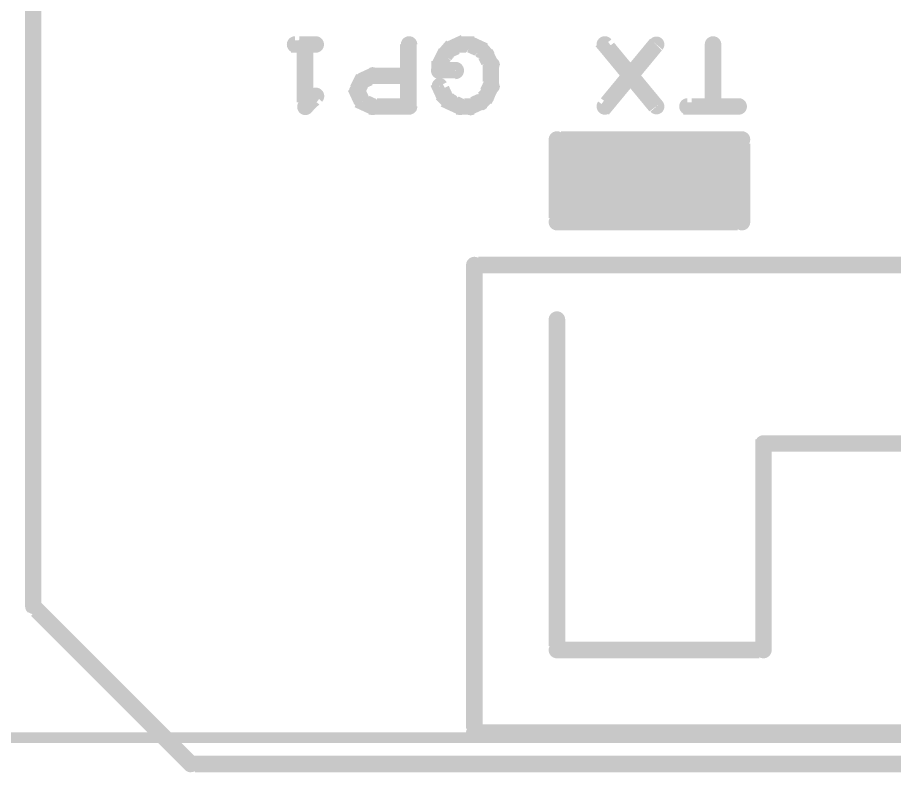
# Model space of a CAD drawing. Extents: x -1.7 to 62.6, y -2.2 to 33.2.
# Drawn here: x 29.65 to 40.27, y -2.06 to 7.13 of the extents above; entities that cross this region are included whole.
import ezdxf

# ---------------------------------------------------------------- set-up
doc = ezdxf.new("R2010")
doc.units = 0
doc.layers.add('_BOARD', color=254, linetype='CONTINUOUS')
doc.layers.add('TOP_SILK', color=1, linetype='CONTINUOUS')

msp = doc.modelspace()

# ---------------------------------------------------------------- linework, layer by layer
at = {"layer": '_BOARD', "color": 3}
msp.add_lwpolyline([(-1.59, -1.59, 0.13, 0.13, 0), (62.55, -1.59, 0, 0, 0), (62.55, -1.59, 0.06, 0.06, 0), (62.55, -1.62, 0.06, 0.06, 1), (62.55, -1.56, 0, 0, 0), (62.52, -1.59, 0.06, 0.06, 1), (62.58, -1.59, 0, 0, 0), (62.55, -1.59, 0, 0, 0), (62.55, -1.59, 0.13, 0.13, 0), (62.55, 32.07, 0, 0, 0), (62.55, 32.07, 0.06, 0.06, 0), (62.58, 32.07, 0.06, 0.06, 1), (62.52, 32.07, 0, 0, 0), (62.55, 32.04, 0.06, 0.06, 1), (62.55, 32.1, 0, 0, 0), (62.55, 32.07, 0, 0, 0), (62.55, 32.07, 0.13, 0.13, 0), (-1.59, 32.07, 0.13, 0.13, 0)], format="xyseb", dxfattribs=at)
at = {"layer": 'TOP_SILK', "color": 2}
for points in [[(54.61, -1.91, 0.2, 0.2, 0), (31.75, -1.91, 0, 0, 0), (31.75, -1.91, 0.1, 0.1, 0), (31.75, -1.96, 0.1, 0.1, -1), (31.75, -1.85, 0, 0, 0), (31.79, -1.87, 0.1, 0.1, -1), (31.71, -1.94, 0, 0, 0), (31.75, -1.91, 0, 0, 0), (31.75, -1.91, 0.2, 0.2, 0), (29.84, 0, 0, 0, 0), (29.84, 0, 0.1, 0.1, 0), (29.81, -0.04, 0.1, 0.1, -1), (29.88, 0.04, 0, 0, 0), (29.89, 0, 0.1, 0.1, -1), (29.8, 0, 0, 0, 0), (29.84, 0, 0, 0, 0), (29.84, 0, 0.2, 0.2, 0), (29.84, 33.02, 0, 0, 0)], [(33.26, 6.75, 0.1, 0.1, 1), (33.26, 6.85, 0, 0, 0), (33.26, 6.8, 0, 0, 0), (33.26, 6.8, 0.2, 0.2, 0), (33.01, 6.8, 0.2, 0.2, 0), (33.01, 6.8, 0, 0, 0), (33.01, 6.8, 0.1, 0.1, 0), (33.01, 6.85, 0.1, 0.1, 1), (33.01, 6.75, 0, 0, 0)], [(33.19, 6.8, 0.1, 0.1, 1), (33.09, 6.8, 0, 0, 0), (33.13, 6.8, 0, 0, 0), (33.13, 6.8, 0.2, 0.2, 0), (33.13, 6.05, 0.2, 0.2, 0), (33.13, 6.05, 0, 0, 0), (33.13, 6.05, 0.1, 0.1, 0), (33.09, 6.05, 0.1, 0.1, 1), (33.19, 6.05, 0, 0, 0)], [(34.44, 6.8, 0.1, 0.1, 1), (34.34, 6.8, 0, 0, 0), (34.38, 6.8, 0, 0, 0), (34.38, 6.8, 0.2, 0.2, 0), (34.38, 6.05, 0.2, 0.2, 0), (34.38, 6.05, 0, 0, 0), (34.38, 6.05, 0.1, 0.1, 0), (34.34, 6.05, 0.1, 0.1, 1), (34.44, 6.05, 0, 0, 0)], [(34.86, 6.78, 0.1, 0.1, 1), (34.91, 6.69, 0, 0, 0), (34.88, 6.74, 0, 0, 0), (34.88, 6.74, 0.2, 0.2, 0), (35.01, 6.8, 0.2, 0.2, 0), (35.01, 6.8, 0, 0, 0), (35.01, 6.8, 0.1, 0.1, 0), (35.03, 6.75, 0.1, 0.1, 1), (34.99, 6.84, 0, 0, 0)], [(35.01, 6.85, 0.1, 0.1, 1), (35.01, 6.75, 0, 0, 0), (35.01, 6.8, 0, 0, 0), (35.01, 6.8, 0.2, 0.2, 0), (35.13, 6.8, 0.2, 0.2, 0), (35.13, 6.8, 0, 0, 0), (35.13, 6.8, 0.1, 0.1, 0), (35.13, 6.75, 0.1, 0.1, 1), (35.13, 6.85, 0, 0, 0)], [(35.16, 6.84, 0.1, 0.1, 1), (35.11, 6.75, 0, 0, 0), (35.13, 6.8, 0, 0, 0), (35.13, 6.8, 0.2, 0.2, 0), (35.26, 6.74, 0.2, 0.2, 0), (35.26, 6.74, 0, 0, 0), (35.26, 6.74, 0.1, 0.1, 0), (35.24, 6.69, 0.1, 0.1, 1), (35.28, 6.78, 0, 0, 0)], [(37.35, 6.02, 0.1, 0.1, 1), (37.42, 6.08, 0, 0, 0), (37.38, 6.05, 0, 0, 0), (37.38, 6.05, 0.2, 0.2, 0), (36.76, 6.8, 0.2, 0.2, 0), (36.76, 6.8, 0, 0, 0), (36.76, 6.8, 0.1, 0.1, 0), (36.8, 6.83, 0.1, 0.1, 1), (36.72, 6.77, 0, 0, 0)], [(37.42, 6.77, 0.1, 0.1, 1), (37.35, 6.83, 0, 0, 0), (37.38, 6.8, 0, 0, 0), (37.38, 6.8, 0.2, 0.2, 0), (36.76, 6.05, 0.2, 0.2, 0), (36.76, 6.05, 0, 0, 0), (36.76, 6.05, 0.1, 0.1, 0), (36.72, 6.08, 0.1, 0.1, 1), (36.8, 6.02, 0, 0, 0)], [(38.12, 6.8, 0.1, 0.1, 1), (38.02, 6.8, 0, 0, 0), (38.07, 6.8, 0, 0, 0), (38.07, 6.8, 0.2, 0.2, 0), (38.07, 6.05, 0.2, 0.2, 0), (38.07, 6.05, 0, 0, 0), (38.07, 6.05, 0.1, 0.1, 0), (38.02, 6.05, 0.1, 0.1, 1), (38.12, 6.05, 0, 0, 0)], [(34.72, 6.57, 0.1, 0.1, 1), (34.8, 6.53, 0, 0, 0), (34.76, 6.55, 0, 0, 0), (34.76, 6.55, 0.2, 0.2, 0), (34.82, 6.67, 0.2, 0.2, 0), (34.82, 6.67, 0, 0, 0), (34.82, 6.67, 0.1, 0.1, 0), (34.87, 6.65, 0.1, 0.1, 1), (34.78, 6.69, 0, 0, 0)], [(34.79, 6.71, 0.1, 0.1, 1), (34.86, 6.64, 0, 0, 0), (34.82, 6.67, 0, 0, 0), (34.82, 6.67, 0.2, 0.2, 0), (34.88, 6.74, 0.2, 0.2, 0), (34.88, 6.74, 0, 0, 0), (34.88, 6.74, 0.1, 0.1, 0), (34.92, 6.7, 0.1, 0.1, 1), (34.85, 6.77, 0, 0, 0)], [(35.3, 6.77, 0.1, 0.1, 1), (35.22, 6.7, 0, 0, 0), (35.26, 6.74, 0, 0, 0), (35.26, 6.74, 0.2, 0.2, 0), (35.32, 6.67, 0.2, 0.2, 0), (35.32, 6.67, 0, 0, 0), (35.32, 6.67, 0.1, 0.1, 0), (35.29, 6.64, 0.1, 0.1, 1), (35.36, 6.71, 0, 0, 0)], [(35.37, 6.69, 0.1, 0.1, 1), (35.28, 6.65, 0, 0, 0), (35.32, 6.67, 0, 0, 0), (35.32, 6.67, 0.2, 0.2, 0), (35.38, 6.55, 0.2, 0.2, 0), (35.38, 6.55, 0, 0, 0), (35.38, 6.55, 0.1, 0.1, 0), (35.34, 6.53, 0.1, 0.1, 1), (35.43, 6.57, 0, 0, 0)], [(34.71, 6.49, 0.1, 0.1, 1), (34.81, 6.49, 0, 0, 0), (34.76, 6.49, 0, 0, 0), (34.76, 6.49, 0.2, 0.2, 0), (34.76, 6.55, 0.2, 0.2, 0), (34.76, 6.55, 0, 0, 0), (34.76, 6.55, 0.1, 0.1, 0), (34.81, 6.55, 0.1, 0.1, 1), (34.71, 6.55, 0, 0, 0)], [(35.44, 6.55, 0.1, 0.1, 1), (35.34, 6.55, 0, 0, 0), (35.38, 6.55, 0, 0, 0), (35.38, 6.55, 0.2, 0.2, 0), (35.38, 6.3, 0.2, 0.2, 0), (35.38, 6.3, 0, 0, 0), (35.38, 6.3, 0.1, 0.1, 0), (35.34, 6.3, 0.1, 0.1, 1), (35.44, 6.3, 0, 0, 0)], [(34.95, 6.43, 0.1, 0.1, 1), (34.95, 6.54, 0, 0, 0), (34.95, 6.49, 0, 0, 0), (34.95, 6.49, 0.2, 0.2, 0), (34.76, 6.49, 0.2, 0.2, 0), (34.76, 6.49, 0, 0, 0), (34.76, 6.49, 0.1, 0.1, 0), (34.76, 6.54, 0.1, 0.1, 1), (34.76, 6.43, 0, 0, 0)], [(33.72, 6.26, 0.1, 0.1, 1), (33.8, 6.21, 0, 0, 0), (33.76, 6.24, 0, 0, 0), (33.76, 6.24, 0.2, 0.2, 0), (33.82, 6.36, 0.2, 0.2, 0), (33.82, 6.36, 0, 0, 0), (33.82, 6.36, 0.1, 0.1, 0), (33.87, 6.34, 0.1, 0.1, 1), (33.78, 6.38, 0, 0, 0)], [(33.8, 6.4, 0.1, 0.1, 1), (33.84, 6.32, 0, 0, 0), (33.82, 6.36, 0, 0, 0), (33.82, 6.36, 0.2, 0.2, 0), (33.95, 6.42, 0.2, 0.2, 0), (33.95, 6.42, 0, 0, 0), (33.95, 6.42, 0.1, 0.1, 0), (33.97, 6.38, 0.1, 0.1, 1), (33.93, 6.47, 0, 0, 0)], [(33.95, 6.47, 0.1, 0.1, 1), (33.95, 6.37, 0, 0, 0), (33.95, 6.42, 0, 0, 0), (33.95, 6.42, 0.2, 0.2, 0), (34.38, 6.42, 0.2, 0.2, 0), (34.38, 6.42, 0, 0, 0), (34.38, 6.42, 0.1, 0.1, 0), (34.38, 6.37, 0.1, 0.1, 1), (34.38, 6.47, 0, 0, 0)], [(33.78, 6.09, 0.1, 0.1, 1), (33.87, 6.13, 0, 0, 0), (33.82, 6.11, 0, 0, 0), (33.82, 6.11, 0.2, 0.2, 0), (33.76, 6.24, 0.2, 0.2, 0), (33.76, 6.24, 0, 0, 0), (33.76, 6.24, 0.1, 0.1, 0), (33.8, 6.26, 0.1, 0.1, 1), (33.72, 6.21, 0, 0, 0)], [(34.78, 6.15, 0.1, 0.1, 1), (34.87, 6.19, 0, 0, 0), (34.82, 6.17, 0, 0, 0), (34.82, 6.17, 0.2, 0.2, 0), (34.76, 6.3, 0.2, 0.2, 0), (34.76, 6.3, 0, 0, 0), (34.76, 6.3, 0.1, 0.1, 0), (34.8, 6.32, 0.1, 0.1, 1), (34.72, 6.28, 0, 0, 0)], [(35.43, 6.28, 0.1, 0.1, 1), (35.34, 6.32, 0, 0, 0), (35.38, 6.3, 0, 0, 0), (35.38, 6.3, 0.2, 0.2, 0), (35.32, 6.17, 0.2, 0.2, 0), (35.32, 6.17, 0, 0, 0), (35.32, 6.17, 0.1, 0.1, 0), (35.28, 6.19, 0.1, 0.1, 1), (35.37, 6.15, 0, 0, 0)], [(33.1, 6.08, 0.1, 0.1, 1), (33.17, 6.01, 0, 0, 0), (33.13, 6.05, 0, 0, 0), (33.13, 6.05, 0.2, 0.2, 0), (33.26, 6.17, 0.2, 0.2, 0), (33.26, 6.17, 0, 0, 0), (33.26, 6.17, 0.1, 0.1, 0), (33.3, 6.14, 0.1, 0.1, 1), (33.22, 6.21, 0, 0, 0)], [(34.85, 6.07, 0.1, 0.1, 1), (34.92, 6.15, 0, 0, 0), (34.88, 6.11, 0, 0, 0), (34.88, 6.11, 0.2, 0.2, 0), (34.82, 6.17, 0.2, 0.2, 0), (34.82, 6.17, 0, 0, 0), (34.82, 6.17, 0.1, 0.1, 0), (34.86, 6.21, 0.1, 0.1, 1), (34.79, 6.14, 0, 0, 0)], [(35.36, 6.14, 0.1, 0.1, 1), (35.29, 6.21, 0, 0, 0), (35.32, 6.17, 0, 0, 0), (35.32, 6.17, 0.2, 0.2, 0), (35.26, 6.11, 0.2, 0.2, 0), (35.26, 6.11, 0, 0, 0), (35.26, 6.11, 0.1, 0.1, 0), (35.22, 6.15, 0.1, 0.1, 1), (35.3, 6.07, 0, 0, 0)], [(33.93, 6, 0.1, 0.1, 1), (33.97, 6.09, 0, 0, 0), (33.95, 6.05, 0, 0, 0), (33.95, 6.05, 0.2, 0.2, 0), (33.82, 6.11, 0.2, 0.2, 0), (33.82, 6.11, 0, 0, 0), (33.82, 6.11, 0.1, 0.1, 0), (33.84, 6.15, 0.1, 0.1, 1), (33.8, 6.07, 0, 0, 0)], [(34.38, 6, 0.1, 0.1, 1), (34.38, 6.1, 0, 0, 0), (34.38, 6.05, 0, 0, 0), (34.38, 6.05, 0.2, 0.2, 0), (33.95, 6.05, 0.2, 0.2, 0), (33.95, 6.05, 0, 0, 0), (33.95, 6.05, 0.1, 0.1, 0), (33.95, 6.1, 0.1, 0.1, 1), (33.95, 6, 0, 0, 0)], [(34.99, 6, 0.1, 0.1, 1), (35.03, 6.09, 0, 0, 0), (35.01, 6.05, 0, 0, 0), (35.01, 6.05, 0.2, 0.2, 0), (34.88, 6.11, 0.2, 0.2, 0), (34.88, 6.11, 0, 0, 0), (34.88, 6.11, 0.1, 0.1, 0), (34.91, 6.15, 0.1, 0.1, 1), (34.86, 6.07, 0, 0, 0)], [(35.13, 6, 0.1, 0.1, 1), (35.13, 6.1, 0, 0, 0), (35.13, 6.05, 0, 0, 0), (35.13, 6.05, 0.2, 0.2, 0), (35.01, 6.05, 0.2, 0.2, 0), (35.01, 6.05, 0, 0, 0), (35.01, 6.05, 0.1, 0.1, 0), (35.01, 6.1, 0.1, 0.1, 1), (35.01, 6, 0, 0, 0)], [(35.28, 6.07, 0.1, 0.1, 1), (35.24, 6.15, 0, 0, 0), (35.26, 6.11, 0, 0, 0), (35.26, 6.11, 0.2, 0.2, 0), (35.13, 6.05, 0.2, 0.2, 0), (35.13, 6.05, 0, 0, 0), (35.13, 6.05, 0.1, 0.1, 0), (35.11, 6.09, 0.1, 0.1, 1), (35.16, 6, 0, 0, 0)], [(38.38, 6, 0.1, 0.1, 1), (38.38, 6.1, 0, 0, 0), (38.38, 6.05, 0, 0, 0), (38.38, 6.05, 0.2, 0.2, 0), (37.76, 6.05, 0.2, 0.2, 0), (37.76, 6.05, 0, 0, 0), (37.76, 6.05, 0.1, 0.1, 0), (37.76, 6.1, 0.1, 0.1, 1), (37.76, 6, 0, 0, 0)], [(36.18, 5.5, 0.1, 0.1, 1), (36.18, 5.4, 0, 0, 0), (36.18, 5.45, 0, 0, 0), (36.18, 5.45, 0.2, 0.2, 0), (38.42, 5.45, 0.2, 0.2, 0), (38.42, 5.45, 0, 0, 0), (38.42, 5.45, 0.1, 0.1, 0), (38.42, 5.4, 0.1, 0.1, 1), (38.42, 5.5, 0, 0, 0)], [(36.18, 5.3, 0.1, 0.1, 1), (36.18, 5.2, 0, 0, 0), (36.18, 5.25, 0, 0, 0), (36.18, 5.25, 0.2, 0.2, 0), (38.42, 5.25, 0.2, 0.2, 0), (38.42, 5.25, 0, 0, 0), (38.42, 5.25, 0.1, 0.1, 0), (38.42, 5.2, 0.1, 0.1, 1), (38.42, 5.3, 0, 0, 0)], [(36.18, 5.1, 0.1, 0.1, 1), (36.18, 5, 0, 0, 0), (36.18, 5.05, 0, 0, 0), (36.18, 5.05, 0.2, 0.2, 0), (38.42, 5.05, 0.2, 0.2, 0), (38.42, 5.05, 0, 0, 0), (38.42, 5.05, 0.1, 0.1, 0), (38.42, 5, 0.1, 0.1, 1), (38.42, 5.1, 0, 0, 0)], [(36.18, 4.9, 0.1, 0.1, 1), (36.18, 4.8, 0, 0, 0), (36.18, 4.85, 0, 0, 0), (36.18, 4.85, 0.2, 0.2, 0), (38.42, 4.85, 0.2, 0.2, 0), (38.42, 4.85, 0, 0, 0), (38.42, 4.85, 0.1, 0.1, 0), (38.42, 4.8, 0.1, 0.1, 1), (38.42, 4.9, 0, 0, 0)], [(36.18, 4.7, 0.1, 0.1, 1), (36.18, 4.6, 0, 0, 0), (36.18, 4.65, 0, 0, 0), (36.18, 4.65, 0.2, 0.2, 0), (38.42, 4.65, 0.2, 0.2, 0), (38.42, 4.65, 0, 0, 0), (38.42, 4.65, 0.1, 0.1, 0), (38.42, 4.6, 0.1, 0.1, 1), (38.42, 4.7, 0, 0, 0)], [(51.18, 4.13, 0.2, 0.2, 0), (35.18, 4.13, 0, 0, 0), (35.18, 4.13, 0.1, 0.1, 0), (35.18, 4.18, 0.1, 0.1, 1), (35.18, 4.08, 0, 0, 0), (35.23, 4.13, 0.1, 0.1, 1), (35.13, 4.13, 0, 0, 0), (35.18, 4.13, 0, 0, 0), (35.18, 4.13, 0.2, 0.2, 0), (35.18, -1.53, 0, 0, 0), (35.18, -1.53, 0.1, 0.1, 0), (35.13, -1.53, 0.1, 0.1, 1), (35.23, -1.53, 0, 0, 0), (35.18, -1.48, 0.1, 0.1, 1), (35.18, -1.58, 0, 0, 0), (35.18, -1.53, 0, 0, 0), (35.18, -1.53, 0.2, 0.2, 0), (51.18, -1.53, 0, 0, 0)], [(36.23, 3.47, 0.1, 0.1, 1), (36.13, 3.47, 0, 0, 0), (36.18, 3.47, 0, 0, 0), (36.18, 3.47, 0.2, 0.2, 0), (36.18, -0.53, 0, 0, 0), (36.18, -0.53, 0.1, 0.1, 0), (36.13, -0.53, 0.1, 0.1, 1), (36.23, -0.53, 0, 0, 0), (36.18, -0.48, 0.1, 0.1, 1), (36.18, -0.58, 0, 0, 0), (36.18, -0.53, 0, 0, 0), (36.18, -0.53, 0.2, 0.2, 0), (38.68, -0.53, 0, 0, 0), (38.68, -0.53, 0.1, 0.1, 0), (38.68, -0.58, 0.1, 0.1, 1), (38.68, -0.48, 0, 0, 0), (38.63, -0.53, 0.1, 0.1, 1), (38.73, -0.53, 0, 0, 0), (38.68, -0.53, 0, 0, 0), (38.68, -0.53, 0.2, 0.2, 0), (38.68, 1.97, 0, 0, 0), (38.68, 1.97, 0.1, 0.1, 0), (38.73, 1.97, 0.1, 0.1, 1), (38.63, 1.97, 0, 0, 0), (38.68, 2.02, 0.1, 0.1, 1), (38.68, 1.92, 0, 0, 0), (38.68, 1.97, 0, 0, 0), (38.68, 1.97, 0.2, 0.2, 0), (41.18, 1.97, 0, 0, 0)]]:
    msp.add_lwpolyline(points, format="xyseb", dxfattribs=at)
msp.add_lwpolyline([(38.42, 5.6, 0.1, 0.1, 1), (38.42, 5.7, 0, 0, 0), (38.42, 5.65, 0, 0, 0), (38.42, 5.65, 0.2, 0.2, 0), (36.18, 5.65, 0, 0, 0), (36.18, 5.65, 0.1, 0.1, 0), (36.18, 5.7, 0.1, 0.1, 1), (36.18, 5.6, 0, 0, 0), (36.23, 5.65, 0.1, 0.1, 1), (36.13, 5.65, 0, 0, 0), (36.18, 5.65, 0, 0, 0), (36.18, 5.65, 0.2, 0.2, 0), (36.18, 4.65, 0, 0, 0), (36.18, 4.65, 0.1, 0.1, 0), (36.13, 4.65, 0.1, 0.1, 1), (36.23, 4.65, 0, 0, 0), (36.18, 4.7, 0.1, 0.1, 1), (36.18, 4.6, 0, 0, 0), (36.18, 4.65, 0, 0, 0), (36.18, 4.65, 0.2, 0.2, 0), (38.42, 4.65, 0, 0, 0), (38.42, 4.65, 0.1, 0.1, 0), (38.42, 4.6, 0.1, 0.1, 1), (38.42, 4.7, 0, 0, 0), (38.37, 4.65, 0.1, 0.1, 1), (38.47, 4.65, 0, 0, 0), (38.42, 4.65, 0, 0, 0), (38.42, 4.65, 0.2, 0.2, 0), (38.42, 5.65, 0.2, 0.2, 0), (38.42, 5.65, 0, 0, 0), (38.42, 5.65, 0.1, 0.1, 0), (38.47, 5.65, 0.1, 0.1, 1), (38.37, 5.65, 0, 0, 0)], format="xyseb", close=True, dxfattribs=at)

doc.saveas('drawing.dxf')
